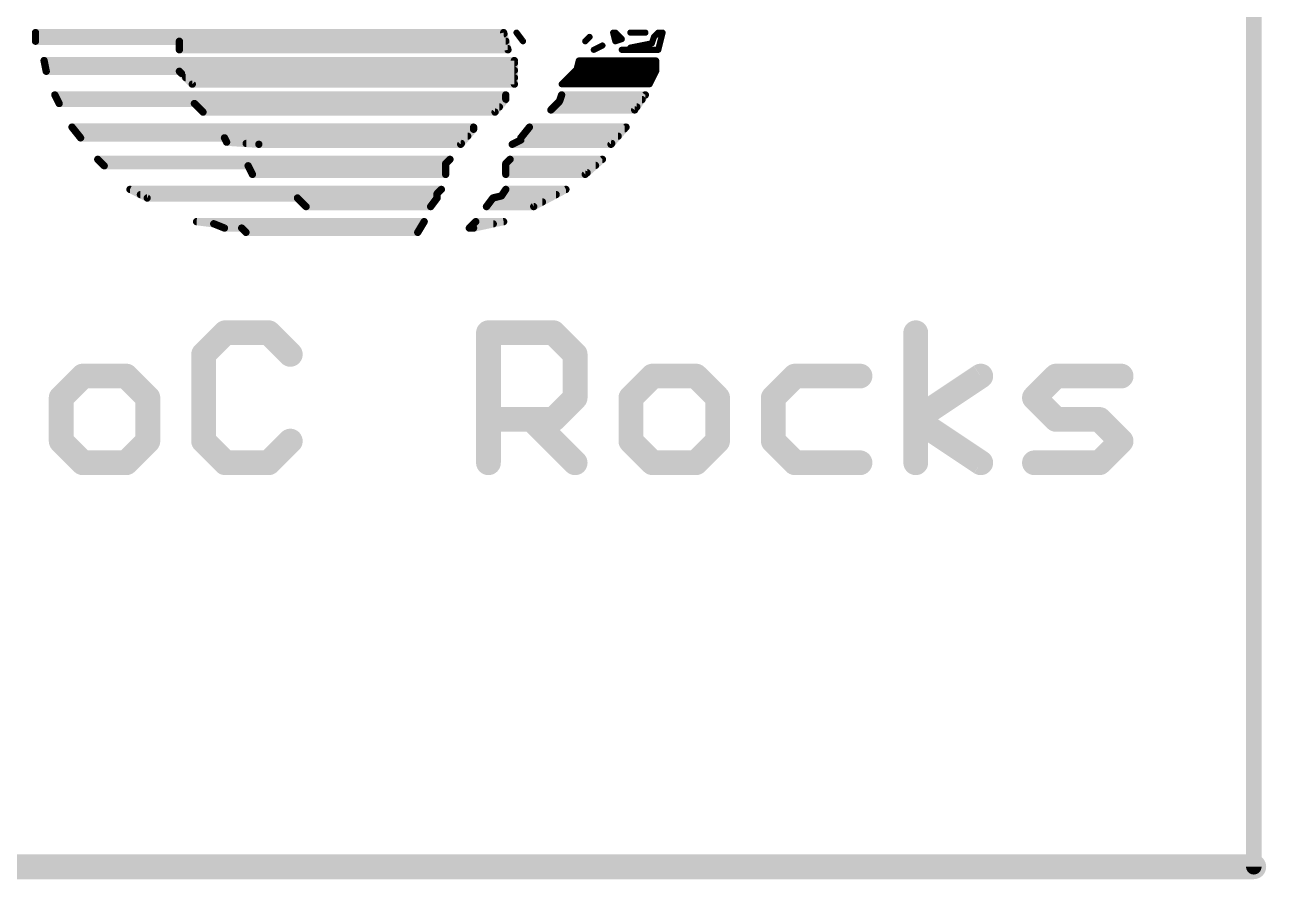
# Model space of a CAD drawing. Extents: x 0 to 104, y 0 to 74.
# Drawn here: x 43.8 to 53.99, y 32.37 to 39.38 of the extents above; entities that cross this region are included whole.
import ezdxf

# ---------------------------------------------------------------- set-up
doc = ezdxf.new("R2010")
doc.units = 0
doc.layers.add('21', color=251, linetype='CONTINUOUS')

msp = doc.modelspace()

# ---------------------------------------------------------------- linework, layer by layer
at = {"layer": '21'}
for points, const_width in [([(53.8884, 32.4716), (53.8884, 46.2684)], 0.127), ([(43.8855, 39.3199), (47.7293, 39.3199)], 0.06), ([(43.8855, 39.2494), (43.8855, 39.3199)], 0.06), ([(47.7293, 39.3199), (47.7646, 39.1789)], 0.06), ([(47.8351, 39.3199), (47.888, 39.2494)], 0.0508), ([(48.6285, 39.3199), (48.6462, 39.2494)], 0.0508), ([(48.6991, 39.267), (48.6462, 39.3199)], 0.0508), ([(48.7696, 39.3199), (48.893, 39.3199)], 0.0508), ([(48.9988, 39.3199), (48.9635, 39.2847)], 0.0508), ([(48.9988, 39.1789), (49.0341, 39.3199)], 0.0508), ([(49.0341, 39.3199), (48.9988, 39.3199)], 0.0508), ([(43.8855, 39.31), (47.7318, 39.31)], 0.06), ([(43.8855, 39.25), (47.7468, 39.25)], 0.06), ([(45.0669, 39.2494), (43.8855, 39.2494)], 0.06), ([(45.0669, 39.1789), (45.0669, 39.2494)], 0.06), ([(48.4346, 39.2847), (48.3993, 39.2494)], 0.0508), ([(48.4698, 39.1789), (48.5404, 39.2141)], 0.0508), ([(48.6462, 39.2494), (48.6991, 39.267)], 0.0508), ([(48.9459, 39.2318), (48.7696, 39.1965)], 0.0508), ([(48.9635, 39.2847), (48.9459, 39.2318)], 0.0508), ([(45.0669, 39.19), (47.7618, 39.19)], 0.06), ([(47.7646, 39.1789), (45.0669, 39.1789)], 0.06), ([(48.6991, 39.1789), (48.9988, 39.1789)], 0.0508), ([(43.9561, 39.0907), (47.8175, 39.0907)], 0.06), ([(43.9737, 39.0026), (43.9561, 39.0907)], 0.06), ([(43.9602, 39.07), (47.8175, 39.07)], 0.06), ([(43.9722, 39.01), (47.8175, 39.01)], 0.06), ([(47.8175, 39.0907), (47.8175, 38.8968)], 0.06), ([(48.3288, 39.0202), (48.2054, 38.8968)], 0.0508), ([(48.323, 39.0144), (48.9812, 39.0144)], 0.0508), ([(48.3464, 39.0907), (48.3288, 39.0202)], 0.0508), ([(48.34, 39.0652), (48.9812, 39.0652)], 0.0508), ([(48.9812, 39.0907), (48.3464, 39.0907)], 0.0508), ([(48.9812, 39.0026), (48.9812, 39.0907)], 0.0508), ([(45.0669, 39.0026), (43.9737, 39.0026)], 0.06), ([(45.0845, 38.9849), (45.0669, 39.0026)], 0.06), ([(45.1727, 38.8968), (45.0845, 38.9849)], 0.06), ([(45.1194, 38.95), (47.8175, 38.95)], 0.06), ([(48.2214, 38.9128), (48.9363, 38.9128)], 0.0508), ([(48.2722, 38.9636), (48.9617, 38.9636)], 0.0508), ([(48.9283, 38.8968), (48.9812, 39.0026)], 0.0508), ([(44.0442, 38.8086), (47.7469, 38.8086)], 0.06), ([(44.0795, 38.7381), (44.0442, 38.8086)], 0.06), ([(47.8175, 38.8968), (45.1727, 38.8968)], 0.06), ([(47.7469, 38.8086), (47.7469, 38.7733)], 0.06), ([(48.2054, 38.8086), (48.1877, 38.7557)], 0.06), ([(48.893, 38.8086), (48.2054, 38.8086)], 0.06), ([(48.2054, 38.8968), (48.9283, 38.8968)], 0.0508), ([(48.8049, 38.6852), (48.893, 38.8086)], 0.06), ([(44.0635, 38.77), (47.7442, 38.77)], 0.06), ([(45.1903, 38.7381), (44.0795, 38.7381)], 0.06), ([(45.2608, 38.6676), (45.1903, 38.7381)], 0.06), ([(45.2184, 38.71), (47.6941, 38.71)], 0.06), ([(47.7469, 38.7733), (47.6588, 38.6676)], 0.06), ([(48.1877, 38.7557), (48.1172, 38.6852)], 0.06), ([(48.142, 38.71), (48.8226, 38.71)], 0.06), ([(48.1925, 38.77), (48.8654, 38.77)], 0.06), ([(47.6588, 38.6676), (45.2608, 38.6676)], 0.06), ([(48.1172, 38.6852), (48.8049, 38.6852)], 0.06), ([(44.1853, 38.5441), (47.4825, 38.5441)], 0.06), ([(44.2558, 38.456), (44.1853, 38.5441)], 0.06), ([(44.1966, 38.53), (47.4825, 38.53)], 0.06), ([(47.4825, 38.5265), (47.3767, 38.4031)], 0.06), ([(47.4825, 38.5441), (47.4825, 38.5265)], 0.06), ([(47.9409, 38.5441), (47.8704, 38.456)], 0.06), ([(47.9296, 38.53), (48.722, 38.53)], 0.06), ([(48.7343, 38.5441), (47.9409, 38.5441)], 0.06), ([(48.6109, 38.4031), (48.7343, 38.5441)], 0.06), ([(44.2446, 38.47), (47.4341, 38.47)], 0.06), ([(45.4371, 38.456), (44.2558, 38.456)], 0.06), ([(45.4548, 38.4207), (45.4371, 38.456)], 0.06), ([(45.7193, 38.4031), (45.4548, 38.4207)], 0.06), ([(45.6156, 38.41), (47.3826, 38.41)], 0.06), ([(47.3767, 38.4031), (45.7193, 38.4031)], 0.06), ([(47.8704, 38.4383), (47.7998, 38.4031)], 0.06), ([(47.7998, 38.4031), (48.6109, 38.4031)], 0.06), ([(47.8136, 38.41), (48.6169, 38.41)], 0.06), ([(47.8704, 38.456), (47.8704, 38.4383)], 0.06), ([(47.8816, 38.47), (48.6694, 38.47)], 0.06), ([(44.3969, 38.2796), (47.2885, 38.2796)], 0.06), ([(44.4498, 38.2268), (44.3969, 38.2796)], 0.06), ([(44.4466, 38.23), (47.2532, 38.23)], 0.06), ([(45.6311, 38.2268), (44.4498, 38.2268)], 0.06), ([(45.6664, 38.1562), (45.6311, 38.2268)], 0.06), ([(47.2885, 38.2796), (47.2532, 38.2444)], 0.06), ([(47.2532, 38.2444), (47.2532, 38.1562)], 0.06), ([(47.7822, 38.2796), (47.7469, 38.2444)], 0.06), ([(47.7469, 38.2444), (47.7469, 38.1562)], 0.06), ([(47.7469, 38.23), (48.4837, 38.23)], 0.06), ([(48.5404, 38.2796), (47.7822, 38.2796)], 0.06), ([(48.3993, 38.1562), (48.5404, 38.2796)], 0.06), ([(45.6595, 38.17), (47.2532, 38.17)], 0.06), ([(47.2532, 38.1562), (45.6664, 38.1562)], 0.06), ([(47.7469, 38.17), (48.4151, 38.17)], 0.06), ([(47.7469, 38.1562), (48.3993, 38.1562)], 0.06), ([(44.6613, 38.0328), (47.218, 38.0328)], 0.06), ([(44.8024, 37.9623), (44.6613, 38.0328)], 0.06), ([(44.747, 37.99), (47.1827, 37.99)], 0.06), ([(47.218, 38.0328), (47.1827, 37.9975)], 0.06), ([(47.1827, 37.9975), (47.1827, 37.9623)], 0.06), ([(47.7469, 38.0328), (47.7117, 37.9799)], 0.06), ([(47.7184, 37.99), (48.1604, 37.99)], 0.06), ([(48.2406, 38.0328), (47.7469, 38.0328)], 0.06), ([(47.9762, 37.8917), (48.2406, 38.0328)], 0.06), ([(46.0366, 37.9623), (44.8024, 37.9623)], 0.06), ([(46.1072, 37.8917), (46.0366, 37.9623)], 0.06), ([(46.0689, 37.93), (47.1585, 37.93)], 0.06), ([(47.1298, 37.8917), (46.1072, 37.8917)], 0.06), ([(47.1827, 37.9623), (47.1298, 37.8917)], 0.06), ([(47.6411, 37.9623), (47.5882, 37.8917)], 0.06), ([(47.5882, 37.8917), (47.9762, 37.8917)], 0.06), ([(47.6169, 37.93), (48.048, 37.93)], 0.06), ([(47.7117, 37.9799), (47.6411, 37.9623)], 0.06), ([(45.2079, 37.7683), (47.0769, 37.7683)], 0.06), ([(45.349, 37.7507), (45.2079, 37.7683)], 0.06), ([(45.4371, 37.7154), (45.349, 37.7507)], 0.06), ([(45.3508, 37.75), (47.0659, 37.75)], 0.06), ([(45.5782, 37.7154), (45.4371, 37.7154)], 0.06), ([(45.6135, 37.6802), (45.5782, 37.7154)], 0.06), ([(45.6037, 37.69), (47.0299, 37.69)], 0.06), ([(47.0769, 37.7683), (47.024, 37.6802)], 0.06), ([(47.5001, 37.7683), (47.4472, 37.7154)], 0.06), ([(47.4472, 37.7154), (47.4825, 37.7154)], 0.06), ([(47.4818, 37.75), (47.6439, 37.75)], 0.06), ([(47.4825, 37.7154), (47.7293, 37.7683)], 0.06), ([(47.7293, 37.7683), (47.5001, 37.7683)], 0.06), ([(47.024, 37.6802), (45.6135, 37.6802)], 0.06), ([(45.4437, 36.8563), (45.2658, 36.6784)], 0.2032), ([(45.7996, 36.8563), (45.4437, 36.8563)], 0.2032), ([(45.9776, 36.6784), (45.7996, 36.8563)], 0.2032), ([(47.6046, 35.7886), (47.6046, 36.8563)], 0.2032), ([(47.6046, 36.8563), (48.1384, 36.8563)], 0.2032), ([(48.1384, 36.8563), (48.3164, 36.6784)], 0.2032), ([(51.1128, 35.7886), (51.1128, 36.8563)], 0.2032), ([(45.2658, 36.6784), (45.2658, 35.9666)], 0.2032), ([(48.3164, 36.6784), (48.3164, 36.3225)], 0.2032), ([(44.2743, 36.5004), (44.0964, 36.3225)], 0.2032), ([(44.6303, 36.5004), (44.2743, 36.5004)], 0.2032), ([(44.8082, 36.3225), (44.6303, 36.5004)], 0.2032), ([(48.9519, 36.5004), (48.774, 36.3225)], 0.2032), ([(49.3078, 36.5004), (48.9519, 36.5004)], 0.2032), ([(49.4858, 36.3225), (49.3078, 36.5004)], 0.2032), ([(50.1213, 36.5004), (49.9434, 36.3225)], 0.2032), ([(50.6552, 36.5004), (50.1213, 36.5004)], 0.2032), ([(51.1128, 36.1445), (51.6466, 36.5004)], 0.2032), ([(52.0873, 36.3225), (52.2652, 36.5004)], 0.2032), ([(52.2652, 36.5004), (52.7991, 36.5004)], 0.2032), ([(44.0964, 36.3225), (44.0964, 35.9666)], 0.2032), ([(44.8082, 35.9666), (44.8082, 36.3225)], 0.2032), ([(48.3164, 36.3225), (48.1384, 36.1445)], 0.2032), ([(48.774, 36.3225), (48.774, 35.9666)], 0.2032), ([(49.4858, 35.9666), (49.4858, 36.3225)], 0.2032), ([(49.9434, 36.3225), (49.9434, 35.9666)], 0.2032), ([(52.2652, 36.1445), (52.0873, 36.3225)], 0.2032), ([(48.1384, 36.1445), (47.6046, 36.1445)], 0.2032), ([(47.9605, 36.1445), (48.3164, 35.7886)], 0.2032), ([(51.6466, 35.7886), (51.1128, 36.1445)], 0.2032), ([(52.6211, 36.1445), (52.2652, 36.1445)], 0.2032), ([(52.7991, 35.9666), (52.6211, 36.1445)], 0.2032), ([(44.0964, 35.9666), (44.2743, 35.7886)], 0.2032), ([(44.6303, 35.7886), (44.8082, 35.9666)], 0.2032), ([(45.2658, 35.9666), (45.4437, 35.7886)], 0.2032), ([(45.7996, 35.7886), (45.9776, 35.9666)], 0.2032), ([(48.774, 35.9666), (48.9519, 35.7886)], 0.2032), ([(49.3078, 35.7886), (49.4858, 35.9666)], 0.2032), ([(49.9434, 35.9666), (50.1213, 35.7886)], 0.2032), ([(52.6211, 35.7886), (52.7991, 35.9666)], 0.2032), ([(44.2743, 35.7886), (44.6303, 35.7886)], 0.2032), ([(45.4437, 35.7886), (45.7996, 35.7886)], 0.2032), ([(48.9519, 35.7886), (49.3078, 35.7886)], 0.2032), ([(50.1213, 35.7886), (50.6552, 35.7886)], 0.2032), ([(52.0873, 35.7886), (52.6211, 35.7886)], 0.2032), ([(40.0916, 32.4716), (53.8884, 32.4716)], 0.2032)]:
    msp.add_lwpolyline(points, dxfattribs=dict(at, const_width=const_width))
for points, const_width in [([(43.8855, 39.3349, 1), (43.8855, 39.3049)], 0.03), ([(43.9005, 39.3199, 1), (43.8705, 39.3199)], 0.03), ([(47.7439, 39.3235, 1), (47.7147, 39.3163)], 0.03), ([(47.7293, 39.3049, 1), (47.7293, 39.3349)], 0.03), ([(47.8453, 39.3275, 1), (47.8249, 39.3123)], 0.0254), ([(48.6408, 39.323, 1), (48.6162, 39.3168)], 0.0254), ([(48.6552, 39.3289, 1), (48.6372, 39.3109)], 0.0254), ([(48.7696, 39.3326, 1), (48.7696, 39.3072)], 0.0254), ([(48.893, 39.3072, 1), (48.893, 39.3326)], 0.0254), ([(48.9988, 39.3326, 1), (48.9988, 39.3072)], 0.0254), ([(49.0078, 39.3109, 1), (48.9898, 39.3289)], 0.0254), ([(49.0464, 39.3168, 1), (49.0218, 39.323)], 0.0254), ([(49.0341, 39.3072, 1), (49.0341, 39.3326)], 0.0254), ([(43.8855, 39.325, 1), (43.8855, 39.295)], 0.03), ([(43.8855, 39.265, 1), (43.8855, 39.235)], 0.03), ([(43.8855, 39.2644, 1), (43.8855, 39.2344)], 0.03), ([(43.8705, 39.2494, 1), (43.9005, 39.2494)], 0.03), ([(45.0819, 39.2494, 1), (45.0519, 39.2494)], 0.03), ([(45.0669, 39.2344, 1), (45.0669, 39.2644)], 0.03), ([(47.7318, 39.295, 1), (47.7318, 39.325)], 0.03), ([(47.7468, 39.235, 1), (47.7468, 39.265)], 0.03), ([(47.8778, 39.2418, 1), (47.8982, 39.257)], 0.0254), ([(48.3903, 39.2584, 1), (48.4083, 39.2404)], 0.0254), ([(48.4436, 39.2757, 1), (48.4256, 39.2937)], 0.0254), ([(48.5461, 39.2027, 1), (48.5347, 39.2255)], 0.0254), ([(48.6422, 39.2615, 1), (48.6502, 39.2373)], 0.0254), ([(48.6339, 39.2463, 1), (48.6585, 39.2525)], 0.0254), ([(48.6901, 39.258, 1), (48.7081, 39.276)], 0.0254), ([(48.7031, 39.2549, 1), (48.6951, 39.2791)], 0.0254), ([(48.9338, 39.2358, 1), (48.958, 39.2278)], 0.0254), ([(48.9484, 39.2193, 1), (48.9434, 39.2443)], 0.0254), ([(48.9545, 39.2937, 1), (48.9725, 39.2757)], 0.0254), ([(48.9756, 39.2807, 1), (48.9514, 39.2887)], 0.0254), ([(45.0669, 39.205, 1), (45.0669, 39.175)], 0.03), ([(45.0669, 39.1939, 1), (45.0669, 39.1639)], 0.03), ([(45.0519, 39.1789, 1), (45.0819, 39.1789)], 0.03), ([(47.75, 39.1753, 1), (47.7792, 39.1825)], 0.03), ([(47.7618, 39.175, 1), (47.7618, 39.205)], 0.03), ([(47.7646, 39.1639, 1), (47.7646, 39.1939)], 0.03), ([(48.4641, 39.1903, 1), (48.4755, 39.1675)], 0.0254), ([(48.6991, 39.1916, 1), (48.6991, 39.1662)], 0.0254), ([(48.7671, 39.209, 1), (48.7721, 39.184)], 0.0254), ([(48.9865, 39.182, 1), (49.0111, 39.1758)], 0.0254), ([(48.9988, 39.1662, 1), (48.9988, 39.1916)], 0.0254), ([(43.9561, 39.1057, 1), (43.9561, 39.0757)], 0.03), ([(43.9708, 39.0936, 1), (43.9414, 39.0878)], 0.03), ([(43.9602, 39.085, 1), (43.9602, 39.055)], 0.03), ([(43.9722, 39.025, 1), (43.9722, 38.995)], 0.03), ([(47.8325, 39.0907, 1), (47.8025, 39.0907)], 0.03), ([(47.8175, 39.0757, 1), (47.8175, 39.1057)], 0.03), ([(47.8175, 39.055, 1), (47.8175, 39.085)], 0.03), ([(47.8175, 38.995, 1), (47.8175, 39.025)], 0.03), ([(48.323, 39.0271, 1), (48.323, 39.0017)], 0.0254), ([(48.3165, 39.0233, 1), (48.3411, 39.0171)], 0.0254), ([(48.3378, 39.0112, 1), (48.3198, 39.0292)], 0.0254), ([(48.34, 39.0779, 1), (48.34, 39.0525)], 0.0254), ([(48.3464, 39.1034, 1), (48.3464, 39.078)], 0.0254), ([(48.3587, 39.0876, 1), (48.3341, 39.0938)], 0.0254), ([(48.9939, 39.0907, 1), (48.9685, 39.0907)], 0.0254), ([(48.9812, 39.078, 1), (48.9812, 39.1034)], 0.0254), ([(48.9812, 39.0525, 1), (48.9812, 39.0779)], 0.0254), ([(48.9812, 39.0017, 1), (48.9812, 39.0271)], 0.0254), ([(43.9737, 39.0176, 1), (43.9737, 38.9876)], 0.03), ([(43.959, 38.9997, 1), (43.9884, 39.0055)], 0.03), ([(45.0775, 39.0132, 1), (45.0563, 38.992)], 0.03), ([(45.0669, 38.9876, 1), (45.0669, 39.0176)], 0.03), ([(45.0951, 38.9955, 1), (45.0739, 38.9743)], 0.03), ([(45.0739, 38.9743, 1), (45.0951, 38.9955)], 0.03), ([(45.1194, 38.965, 1), (45.1194, 38.935)], 0.03), ([(47.8175, 38.935, 1), (47.8175, 38.965)], 0.03), ([(48.2214, 38.9255, 1), (48.2214, 38.9001)], 0.0254), ([(48.2722, 38.9763, 1), (48.2722, 38.9509)], 0.0254), ([(48.9363, 38.9001, 1), (48.9363, 38.9255)], 0.0254), ([(48.9617, 38.9509, 1), (48.9617, 38.9763)], 0.0254), ([(48.9685, 39.0026, 1), (48.9939, 39.0026)], 0.0254), ([(48.9926, 38.9969, 1), (48.9698, 39.0083)], 0.0254), ([(44.0442, 38.8236, 1), (44.0442, 38.7936)], 0.03), ([(44.0576, 38.8153, 1), (44.0308, 38.8019)], 0.03), ([(45.1727, 38.9118, 1), (45.1727, 38.8818)], 0.03), ([(45.1621, 38.8862, 1), (45.1833, 38.9074)], 0.03), ([(47.7619, 38.8086, 1), (47.7319, 38.8086)], 0.03), ([(47.7469, 38.7936, 1), (47.7469, 38.8236)], 0.03), ([(47.8025, 38.8968, 1), (47.8325, 38.8968)], 0.03), ([(47.8175, 38.8818, 1), (47.8175, 38.9118)], 0.03), ([(48.2054, 38.8236, 1), (48.2054, 38.7936)], 0.03), ([(48.2196, 38.8038, 1), (48.1912, 38.8134)], 0.03), ([(48.2054, 38.9095, 1), (48.2054, 38.8841)], 0.0254), ([(48.1964, 38.9058, 1), (48.2144, 38.8878)], 0.0254), ([(48.9052, 38.7999, 1), (48.8808, 38.8173)], 0.03), ([(48.893, 38.7936, 1), (48.893, 38.8236)], 0.03), ([(48.9169, 38.9025, 1), (48.9397, 38.8911)], 0.0254), ([(48.9283, 38.8841, 1), (48.9283, 38.9095)], 0.0254), ([(44.0635, 38.785, 1), (44.0635, 38.755)], 0.03), ([(44.0795, 38.7531, 1), (44.0795, 38.7231)], 0.03), ([(44.0661, 38.7314, 1), (44.0929, 38.7448)], 0.03), ([(45.2009, 38.7487, 1), (45.1797, 38.7275)], 0.03), ([(45.1903, 38.7231, 1), (45.1903, 38.7531)], 0.03), ([(45.2184, 38.725, 1), (45.2184, 38.695)], 0.03), ([(47.6941, 38.695, 1), (47.6941, 38.725)], 0.03), ([(47.7319, 38.7733, 1), (47.7619, 38.7733)], 0.03), ([(47.7584, 38.7637, 1), (47.7354, 38.7829)], 0.03), ([(47.7442, 38.755, 1), (47.7442, 38.785)], 0.03), ([(48.142, 38.725, 1), (48.142, 38.695)], 0.03), ([(48.1735, 38.7605, 1), (48.2019, 38.7509)], 0.03), ([(48.1983, 38.7451, 1), (48.1771, 38.7663)], 0.03), ([(48.1925, 38.785, 1), (48.1925, 38.755)], 0.03), ([(48.8226, 38.695, 1), (48.8226, 38.725)], 0.03), ([(48.8654, 38.755, 1), (48.8654, 38.785)], 0.03), ([(45.2608, 38.6826, 1), (45.2608, 38.6526)], 0.03), ([(45.2502, 38.657, 1), (45.2714, 38.6782)], 0.03), ([(47.6473, 38.6772, 1), (47.6703, 38.658)], 0.03), ([(47.6588, 38.6526, 1), (47.6588, 38.6826)], 0.03), ([(48.1172, 38.7002, 1), (48.1172, 38.6702)], 0.03), ([(48.1066, 38.6958, 1), (48.1278, 38.6746)], 0.03), ([(48.7927, 38.6939, 1), (48.8171, 38.6765)], 0.03), ([(48.8049, 38.6702, 1), (48.8049, 38.7002)], 0.03), ([(44.1853, 38.5591, 1), (44.1853, 38.5291)], 0.03), ([(44.197, 38.5535, 1), (44.1736, 38.5347)], 0.03), ([(44.1966, 38.545, 1), (44.1966, 38.515)], 0.03), ([(47.4975, 38.5441, 1), (47.4675, 38.5441)], 0.03), ([(47.4675, 38.5265, 1), (47.4975, 38.5265)], 0.03), ([(47.4939, 38.5167, 1), (47.4711, 38.5363)], 0.03), ([(47.4825, 38.5291, 1), (47.4825, 38.5591)], 0.03), ([(47.4825, 38.515, 1), (47.4825, 38.545)], 0.03), ([(47.9296, 38.545, 1), (47.9296, 38.515)], 0.03), ([(47.9409, 38.5591, 1), (47.9409, 38.5291)], 0.03), ([(47.9526, 38.5347, 1), (47.9292, 38.5535)], 0.03), ([(48.722, 38.515, 1), (48.722, 38.545)], 0.03), ([(48.7456, 38.5342, 1), (48.723, 38.554)], 0.03), ([(48.7343, 38.5291, 1), (48.7343, 38.5591)], 0.03), ([(44.2446, 38.485, 1), (44.2446, 38.455)], 0.03), ([(44.2558, 38.471, 1), (44.2558, 38.441)], 0.03), ([(44.2441, 38.4466, 1), (44.2675, 38.4654)], 0.03), ([(45.4505, 38.4627, 1), (45.4237, 38.4493)], 0.03), ([(45.4371, 38.441, 1), (45.4371, 38.471)], 0.03), ([(45.4558, 38.4357, 1), (45.4538, 38.4057)], 0.03), ([(45.4414, 38.414, 1), (45.4682, 38.4274)], 0.03), ([(45.6156, 38.425, 1), (45.6156, 38.395)], 0.03), ([(45.7193, 38.4181, 1), (45.7193, 38.3881)], 0.03), ([(45.7183, 38.3881, 1), (45.7203, 38.4181)], 0.03), ([(47.3653, 38.4129, 1), (47.3881, 38.3933)], 0.03), ([(47.3767, 38.3881, 1), (47.3767, 38.4181)], 0.03), ([(47.3826, 38.395, 1), (47.3826, 38.425)], 0.03), ([(47.4341, 38.455, 1), (47.4341, 38.485)], 0.03), ([(47.7998, 38.4181, 1), (47.7998, 38.3881)], 0.03), ([(47.7931, 38.4165, 1), (47.8065, 38.3897)], 0.03), ([(47.8136, 38.425, 1), (47.8136, 38.395)], 0.03), ([(47.8854, 38.456, 1), (47.8554, 38.456)], 0.03), ([(47.8587, 38.4654, 1), (47.8821, 38.4466)], 0.03), ([(47.8554, 38.4383, 1), (47.8854, 38.4383)], 0.03), ([(47.8771, 38.4249, 1), (47.8637, 38.4517)], 0.03), ([(47.8816, 38.485, 1), (47.8816, 38.455)], 0.03), ([(48.5996, 38.413, 1), (48.6222, 38.3932)], 0.03), ([(48.6109, 38.3881, 1), (48.6109, 38.4181)], 0.03), ([(48.6169, 38.395, 1), (48.6169, 38.425)], 0.03), ([(48.6694, 38.455, 1), (48.6694, 38.485)], 0.03), ([(44.3969, 38.2946, 1), (44.3969, 38.2646)], 0.03), ([(44.4075, 38.2902, 1), (44.3863, 38.269)], 0.03), ([(44.4466, 38.245, 1), (44.4466, 38.215)], 0.03), ([(44.4498, 38.2418, 1), (44.4498, 38.2118)], 0.03), ([(44.4392, 38.2162, 1), (44.4604, 38.2374)], 0.03), ([(45.6445, 38.2335, 1), (45.6177, 38.2201)], 0.03), ([(45.6311, 38.2118, 1), (45.6311, 38.2418)], 0.03), ([(47.2682, 38.2444, 1), (47.2382, 38.2444)], 0.03), ([(47.2426, 38.255, 1), (47.2638, 38.2338)], 0.03), ([(47.2532, 38.215, 1), (47.2532, 38.245)], 0.03), ([(47.2991, 38.269, 1), (47.2779, 38.2902)], 0.03), ([(47.2885, 38.2646, 1), (47.2885, 38.2946)], 0.03), ([(47.7619, 38.2444, 1), (47.7319, 38.2444)], 0.03), ([(47.7363, 38.255, 1), (47.7575, 38.2338)], 0.03), ([(47.7469, 38.245, 1), (47.7469, 38.215)], 0.03), ([(47.7822, 38.2946, 1), (47.7822, 38.2646)], 0.03), ([(47.7928, 38.269, 1), (47.7716, 38.2902)], 0.03), ([(48.4837, 38.215, 1), (48.4837, 38.245)], 0.03), ([(48.5503, 38.2683, 1), (48.5305, 38.2909)], 0.03), ([(48.5404, 38.2646, 1), (48.5404, 38.2946)], 0.03), ([(45.6595, 38.185, 1), (45.6595, 38.155)], 0.03), ([(45.6664, 38.1712, 1), (45.6664, 38.1412)], 0.03), ([(45.653, 38.1495, 1), (45.6798, 38.1629)], 0.03), ([(47.2382, 38.1562, 1), (47.2682, 38.1562)], 0.03), ([(47.2532, 38.155, 1), (47.2532, 38.185)], 0.03), ([(47.2532, 38.1412, 1), (47.2532, 38.1712)], 0.03), ([(47.7469, 38.185, 1), (47.7469, 38.155)], 0.03), ([(47.7469, 38.1712, 1), (47.7469, 38.1412)], 0.03), ([(47.7319, 38.1562, 1), (47.7619, 38.1562)], 0.03), ([(48.3894, 38.1675, 1), (48.4092, 38.1449)], 0.03), ([(48.3993, 38.1412, 1), (48.3993, 38.1712)], 0.03), ([(48.4151, 38.155, 1), (48.4151, 38.185)], 0.03), ([(44.6613, 38.0478, 1), (44.6613, 38.0178)], 0.03), ([(44.668, 38.0462, 1), (44.6546, 38.0194)], 0.03), ([(44.747, 38.005, 1), (44.747, 37.975)], 0.03), ([(47.1977, 37.9975, 1), (47.1677, 37.9975)], 0.03), ([(47.1721, 38.0081, 1), (47.1933, 37.9869)], 0.03), ([(47.1827, 37.975, 1), (47.1827, 38.005)], 0.03), ([(47.2286, 38.0222, 1), (47.2074, 38.0434)], 0.03), ([(47.218, 38.0178, 1), (47.218, 38.0478)], 0.03), ([(47.7184, 38.005, 1), (47.7184, 37.975)], 0.03), ([(47.7469, 38.0478, 1), (47.7469, 38.0178)], 0.03), ([(47.7594, 38.0245, 1), (47.7344, 38.0411)], 0.03), ([(48.1604, 37.975, 1), (48.1604, 38.005)], 0.03), ([(48.2477, 38.0196, 1), (48.2335, 38.046)], 0.03), ([(48.2406, 38.0178, 1), (48.2406, 38.0478)], 0.03), ([(44.8024, 37.9773, 1), (44.8024, 37.9473)], 0.03), ([(44.7957, 37.9489, 1), (44.8091, 37.9757)], 0.03), ([(46.0472, 37.9729, 1), (46.026, 37.9517)], 0.03), ([(46.0366, 37.9473, 1), (46.0366, 37.9773)], 0.03), ([(46.0689, 37.945, 1), (46.0689, 37.915)], 0.03), ([(46.1072, 37.9067, 1), (46.1072, 37.8767)], 0.03), ([(46.0966, 37.8811, 1), (46.1178, 37.9023)], 0.03), ([(47.1178, 37.9007, 1), (47.1418, 37.8827)], 0.03), ([(47.1298, 37.8767, 1), (47.1298, 37.9067)], 0.03), ([(47.1585, 37.915, 1), (47.1585, 37.945)], 0.03), ([(47.1677, 37.9623, 1), (47.1977, 37.9623)], 0.03), ([(47.1947, 37.9533, 1), (47.1707, 37.9713)], 0.03), ([(47.5882, 37.9067, 1), (47.5882, 37.8767)], 0.03), ([(47.5762, 37.9007, 1), (47.6002, 37.8827)], 0.03), ([(47.6169, 37.945, 1), (47.6169, 37.915)], 0.03), ([(47.6375, 37.9769, 1), (47.6447, 37.9477)], 0.03), ([(47.6531, 37.9533, 1), (47.6291, 37.9713)], 0.03), ([(47.6992, 37.9882, 1), (47.7242, 37.9716)], 0.03), ([(47.7153, 37.9653, 1), (47.7081, 37.9945)], 0.03), ([(47.9691, 37.9049, 1), (47.9833, 37.8785)], 0.03), ([(47.9762, 37.8767, 1), (47.9762, 37.9067)], 0.03), ([(48.048, 37.915, 1), (48.048, 37.945)], 0.03), ([(45.2079, 37.7833, 1), (45.2079, 37.7533)], 0.03), ([(45.2098, 37.7832, 1), (45.206, 37.7534)], 0.03), ([(45.3546, 37.7646, 1), (45.3434, 37.7368)], 0.03), ([(45.3508, 37.765, 1), (45.3508, 37.735)], 0.03), ([(45.3471, 37.7358, 1), (45.3509, 37.7656)], 0.03), ([(45.4371, 37.7304, 1), (45.4371, 37.7004)], 0.03), ([(45.4315, 37.7015, 1), (45.4427, 37.7293)], 0.03), ([(45.5888, 37.726, 1), (45.5676, 37.7048)], 0.03), ([(45.5782, 37.7004, 1), (45.5782, 37.7304)], 0.03), ([(45.6037, 37.705, 1), (45.6037, 37.675)], 0.03), ([(47.0299, 37.675, 1), (47.0299, 37.705)], 0.03), ([(47.0898, 37.7606, 1), (47.064, 37.776)], 0.03), ([(47.0659, 37.735, 1), (47.0659, 37.765)], 0.03), ([(47.0769, 37.7533, 1), (47.0769, 37.7833)], 0.03), ([(47.4472, 37.7304, 1), (47.4472, 37.7004)], 0.03), ([(47.4366, 37.726, 1), (47.4578, 37.7048)], 0.03), ([(47.4818, 37.765, 1), (47.4818, 37.735)], 0.03), ([(47.4794, 37.7301, 1), (47.4856, 37.7007)], 0.03), ([(47.4825, 37.7004, 1), (47.4825, 37.7304)], 0.03), ([(47.5001, 37.7833, 1), (47.5001, 37.7533)], 0.03), ([(47.5107, 37.7577, 1), (47.4895, 37.7789)], 0.03), ([(47.6439, 37.735, 1), (47.6439, 37.765)], 0.03), ([(47.7324, 37.7536, 1), (47.7262, 37.783)], 0.03), ([(47.7293, 37.7533, 1), (47.7293, 37.7833)], 0.03), ([(45.6135, 37.6952, 1), (45.6135, 37.6652)], 0.03), ([(45.6029, 37.6696, 1), (45.6241, 37.6908)], 0.03), ([(47.0111, 37.6879, 1), (47.0369, 37.6725)], 0.03), ([(47.024, 37.6652, 1), (47.024, 37.6952)], 0.03), ([(45.4437, 36.9071, 1), (45.4437, 36.8055)], 0.1016), ([(45.4797, 36.8204, 1), (45.4078, 36.8922)], 0.1016), ([(45.8356, 36.8922, 1), (45.7637, 36.8204)], 0.1016), ([(45.7996, 36.8055, 1), (45.7996, 36.9071)], 0.1016), ([(47.6554, 36.8563, 1), (47.5538, 36.8563)], 0.1016), ([(47.6046, 36.9071, 1), (47.6046, 36.8055)], 0.1016), ([(48.1744, 36.8922, 1), (48.1025, 36.8204)], 0.1016), ([(48.1384, 36.8055, 1), (48.1384, 36.9071)], 0.1016), ([(51.1636, 36.8563, 1), (51.062, 36.8563)], 0.1016), ([(45.3166, 36.6784, 1), (45.215, 36.6784)], 0.1016), ([(45.2299, 36.7143, 1), (45.3017, 36.6424)], 0.1016), ([(45.9417, 36.6424, 1), (46.0135, 36.7143)], 0.1016), ([(48.3672, 36.6784, 1), (48.2656, 36.6784)], 0.1016), ([(48.2805, 36.6424, 1), (48.3523, 36.7143)], 0.1016), ([(44.2743, 36.5512, 1), (44.2743, 36.4496)], 0.1016), ([(44.3103, 36.4645, 1), (44.2384, 36.5363)], 0.1016), ([(44.6662, 36.5363, 1), (44.5943, 36.4645)], 0.1016), ([(44.6303, 36.4496, 1), (44.6303, 36.5512)], 0.1016), ([(48.9519, 36.5512, 1), (48.9519, 36.4496)], 0.1016), ([(48.9879, 36.4645, 1), (48.916, 36.5363)], 0.1016), ([(49.3438, 36.5363, 1), (49.2719, 36.4645)], 0.1016), ([(49.3078, 36.4496, 1), (49.3078, 36.5512)], 0.1016), ([(50.1213, 36.5512, 1), (50.1213, 36.4496)], 0.1016), ([(50.1572, 36.4645, 1), (50.0854, 36.5363)], 0.1016), ([(50.6552, 36.4496, 1), (50.6552, 36.5512)], 0.1016), ([(51.6748, 36.4581, 1), (51.6185, 36.5427)], 0.1016), ([(52.2652, 36.5512, 1), (52.2652, 36.4496)], 0.1016), ([(52.3011, 36.4645, 1), (52.2293, 36.5363)], 0.1016), ([(52.7991, 36.4496, 1), (52.7991, 36.5512)], 0.1016), ([(44.1472, 36.3225, 1), (44.0456, 36.3225)], 0.1016), ([(44.0605, 36.3584, 1), (44.1323, 36.2865)], 0.1016), ([(44.859, 36.3225, 1), (44.7574, 36.3225)], 0.1016), ([(44.7723, 36.2865, 1), (44.8441, 36.3584)], 0.1016), ([(48.3523, 36.2865, 1), (48.2805, 36.3584)], 0.1016), ([(48.8248, 36.3225, 1), (48.7232, 36.3225)], 0.1016), ([(48.7381, 36.3584, 1), (48.8099, 36.2865)], 0.1016), ([(49.5366, 36.3225, 1), (49.435, 36.3225)], 0.1016), ([(49.4499, 36.2865, 1), (49.5217, 36.3584)], 0.1016), ([(49.9942, 36.3225, 1), (49.8926, 36.3225)], 0.1016), ([(49.9075, 36.3584, 1), (49.9793, 36.2865)], 0.1016), ([(52.1232, 36.3584, 1), (52.0514, 36.2865)], 0.1016), ([(52.0514, 36.3584, 1), (52.1232, 36.2865)], 0.1016), ([(48.2656, 36.3225, 1), (48.3672, 36.3225)], 0.1016), ([(47.6046, 36.1953, 1), (47.6046, 36.0937)], 0.1016), ([(47.9964, 36.1804, 1), (47.9246, 36.1086)], 0.1016), ([(48.1025, 36.1804, 1), (48.1744, 36.1086)], 0.1016), ([(48.1384, 36.0937, 1), (48.1384, 36.1953)], 0.1016), ([(51.141, 36.1868, 1), (51.0846, 36.1022)], 0.1016), ([(51.0846, 36.1868, 1), (51.141, 36.1022)], 0.1016), ([(52.2652, 36.1953, 1), (52.2652, 36.0937)], 0.1016), ([(52.2293, 36.1086, 1), (52.3011, 36.1804)], 0.1016), ([(52.657, 36.1804, 1), (52.5852, 36.1086)], 0.1016), ([(52.6211, 36.0937, 1), (52.6211, 36.1953)], 0.1016), ([(44.1323, 36.0025, 1), (44.0605, 35.9306)], 0.1016), ([(44.0456, 35.9666, 1), (44.1472, 35.9666)], 0.1016), ([(44.7574, 35.9666, 1), (44.859, 35.9666)], 0.1016), ([(44.8441, 35.9306, 1), (44.7723, 36.0025)], 0.1016), ([(45.3017, 36.0025, 1), (45.2299, 35.9306)], 0.1016), ([(45.215, 35.9666, 1), (45.3166, 35.9666)], 0.1016), ([(46.0135, 35.9306, 1), (45.9417, 36.0025)], 0.1016), ([(48.8099, 36.0025, 1), (48.7381, 35.9306)], 0.1016), ([(48.7232, 35.9666, 1), (48.8248, 35.9666)], 0.1016), ([(49.435, 35.9666, 1), (49.5366, 35.9666)], 0.1016), ([(49.5217, 35.9306, 1), (49.4499, 36.0025)], 0.1016), ([(49.9793, 36.0025, 1), (49.9075, 35.9306)], 0.1016), ([(49.8926, 35.9666, 1), (49.9942, 35.9666)], 0.1016), ([(52.835, 35.9306, 1), (52.7632, 36.0025)], 0.1016), ([(52.7632, 35.9306, 1), (52.835, 36.0025)], 0.1016), ([(44.2743, 35.8394, 1), (44.2743, 35.7378)], 0.1016), ([(44.6303, 35.7378, 1), (44.6303, 35.8394)], 0.1016), ([(45.4437, 35.8394, 1), (45.4437, 35.7378)], 0.1016), ([(45.7996, 35.7378, 1), (45.7996, 35.8394)], 0.1016), ([(48.9519, 35.8394, 1), (48.9519, 35.7378)], 0.1016), ([(49.3078, 35.7378, 1), (49.3078, 35.8394)], 0.1016), ([(50.1213, 35.8394, 1), (50.1213, 35.7378)], 0.1016), ([(50.6552, 35.7378, 1), (50.6552, 35.8394)], 0.1016), ([(51.6185, 35.7463, 1), (51.6748, 35.8309)], 0.1016), ([(52.0873, 35.8394, 1), (52.0873, 35.7378)], 0.1016), ([(52.6211, 35.7378, 1), (52.6211, 35.8394)], 0.1016), ([(44.2384, 35.7527, 1), (44.3103, 35.8245)], 0.1016), ([(44.5943, 35.8245, 1), (44.6662, 35.7527)], 0.1016), ([(45.4078, 35.7527, 1), (45.4797, 35.8245)], 0.1016), ([(45.7637, 35.8245, 1), (45.8356, 35.7527)], 0.1016), ([(47.5538, 35.7886, 1), (47.6554, 35.7886)], 0.1016), ([(48.2805, 35.7527, 1), (48.3523, 35.8245)], 0.1016), ([(48.916, 35.7527, 1), (48.9879, 35.8245)], 0.1016), ([(49.2719, 35.8245, 1), (49.3438, 35.7527)], 0.1016), ([(50.0854, 35.7527, 1), (50.1572, 35.8245)], 0.1016), ([(51.062, 35.7886, 1), (51.1636, 35.7886)], 0.1016), ([(52.5852, 35.8245, 1), (52.657, 35.7527)], 0.1016), ([(53.8884, 32.4208, 1), (53.8884, 32.5224)], 0.1016), ([(53.8567, 32.4716, 1), (53.9202, 32.4716)], 0.0635)]:
    msp.add_lwpolyline(points, format="xyb", dxfattribs=dict(at, const_width=const_width))

doc.saveas('drawing.dxf')
